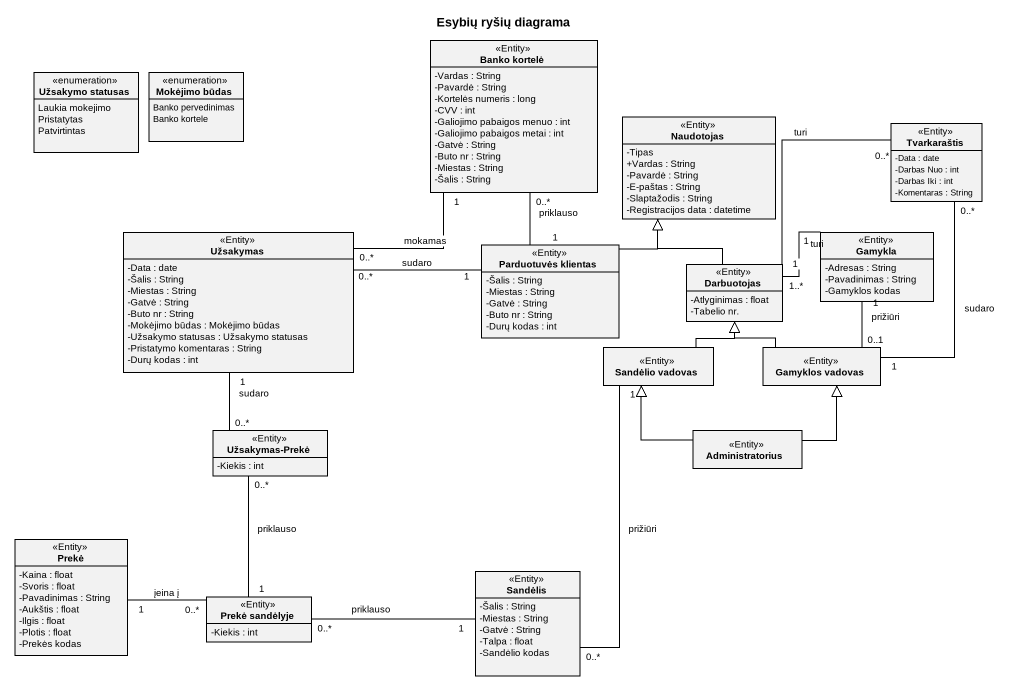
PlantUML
@startuml
title Esybių ryšių diagrama
hide circle
hide empty members
skinparam classAttributeIconSize 0
enum "Užsakymo statusas" as Užsakymo_statusas {
  Laukia mokejimo
  Pristatytas
  Patvirtintas
}
enum "Mokėjimo būdas" as Mokėjimo_būdas {
  Banko pervedinimas
  Banko kortele
}
class "Banko kortelė" as Banko_kortelė <<Entity>> {
  -Vardas : String
  -Pavardė : String
  -Kortelės numeris : long
  -CVV : int
  -Galiojimo pabaigos menuo : int
  -Galiojimo pabaigos metai : int
  -Gatvė : String
  -Buto nr : String
  -Miestas : String
  -Šalis : String
}
class Naudotojas <<Entity>> {
  -Tipas
  +Vardas : String
  -Pavardė : String
  -E-paštas : String
  -Slaptažodis : String
  -Registracijos data : datetime
}
class Tvarkaraštis <<Entity>> {
  -Data : date
  -Darbas Nuo : int
  -Darbas Iki : int
  -Komentaras : String
}
class Užsakymas <<Entity>> {
  -Data : date
  -Šalis : String
  -Miestas : String
  -Gatvė : String
  -Buto nr : String
  -Mokėjimo būdas : Mokėjimo būdas
  -Užsakymo statusas : Užsakymo statusas
  -Pristatymo komentaras : String
  -Durų kodas : int
}
class Gamykla <<Entity>> {
  -Adresas : String
  -Pavadinimas : String
  -Gamyklos kodas
}
class "Parduotuvės klientas" as Parduotuvės_klientas <<Entity>> {
  -Šalis : String
  -Miestas : String
  -Gatvė : String
  -Buto nr : String
  -Durų kodas : int
}
class Darbuotojas <<Entity>> {
  -Atlyginimas : float
  -Tabelio nr.
}
class "Sandėlio vadovas" as Sandėlio_vadovas <<Entity>>
class "Gamyklos vadovas" as Gamyklos_vadovas <<Entity>>
class "Užsakymas-Prekė" as Užsakymas_Prekė <<Entity>> {
  -Kiekis : int
}
class Administratorius <<Entity>>
class Prekė <<Entity>> {
  -Kaina : float
  -Svoris : float
  -Pavadinimas : String
  -Aukštis : float
  -Ilgis : float
  -Plotis : float
  -Prekės kodas
}
class "Prekė sandėlyje" as Prekė_sandėlyje <<Entity>> {
  -Kiekis : int
}
class Sandėlis <<Entity>> {
  -Šalis : String
  -Miestas : String
  -Gatvė : String
  -Talpa : float
  -Sandėlio kodas
}
Banko_kortelė "1" -- "0..*" Užsakymas : mokamas
Banko_kortelė "0..*" -- "1" Parduotuvės_klientas : priklauso
Užsakymas "1" -- "0..*" Užsakymas_Prekė : sudaro
Gamykla "1" -left- "1..*" Darbuotojas : turi
Parduotuvės_klientas -up-|> Naudotojas
Parduotuvės_klientas "1" -left- "0..*" Užsakymas : sudaro
Darbuotojas -up-|> Naudotojas
Darbuotojas "1" -up- "0..*" Tvarkaraštis : turi
Sandėlio_vadovas -up-|> Darbuotojas
Sandėlio_vadovas "1" -- "0..*" Sandėlis : prižiūri
Gamyklos_vadovas "1" -up- "0..*" Tvarkaraštis : sudaro
Gamyklos_vadovas "0..1" -up- "1" Gamykla : prižiūri
Gamyklos_vadovas -up-|> Darbuotojas
Administratorius -up-|> Sandėlio_vadovas
Administratorius -up-|> Gamyklos_vadovas
Prekė_sandėlyje "1" -up- "0..*" Užsakymas_Prekė : priklauso
Prekė_sandėlyje "0..*" -left- "1" Prekė : įeina į
Sandėlis "1" -left- "0..*" Prekė_sandėlyje : priklauso
@enduml
